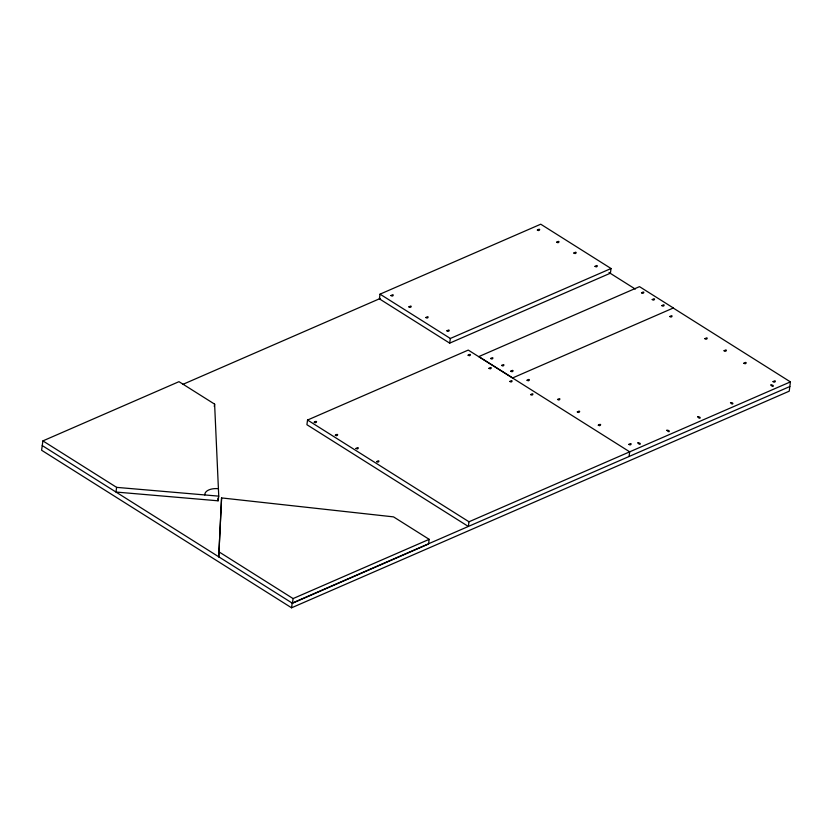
<?xml version="1.0" encoding="UTF-8"?>
<svg xmlns="http://www.w3.org/2000/svg" width="832" height="832" viewBox="0 0 832 832"><rect width="100%" height="100%" fill="white"/><g stroke="black" fill="none" stroke-linecap="round" stroke-linejoin="round"><path stroke-width="1.25" d="M221.582 497.921L218.733 556.785L221.582 497.921L393.536 516.88L429.177 539.344L428.532 544.014L292.448 603.252L42.245 445.578M42.9 440.898L116.615 487.365L115.97 492.034L218.098 500.812L218.743 496.142L214.614 404.134L178.984 381.67L42.9 440.898L41.6 450.247L291.564 607.797L789.235 391.175L790.4 381.888L673.234 308.038M214.292 406.463L214.614 404.134M629.044 456.508L629.699 451.828L468.26 350.085L307.549 420.035L306.904 424.705L468.343 526.458L468.988 521.778L790.4 381.888M291.564 607.797L292.209 603.117L789.88 386.506M292.448 603.252L293.093 598.572L429.177 539.344M380.037 294.154L379.382 298.834L449.686 343.138L610.397 273.187L611.042 268.518L540.738 224.203L380.037 294.154L450.341 338.468L611.042 268.518M449.686 343.138L450.341 338.468M182.738 384.426L380.38 298.397M512.522 377.978L673.358 307.975L639.506 286.645L478.806 356.595L512.658 377.926M116.615 487.365L218.743 496.142M608.982 272.49L635.294 289.078M307.549 420.035L468.988 521.778M219.378 552.105L293.093 598.572M217.984 498.222L218.098 500.812M204.797 494.946A14.05 7.384 7.9 0 1 218.41 488.675M637.915 442.874C640.068 446.326 642.075 442.603 637.915 442.874M666.91 430.258C669.063 433.711 671.06 429.988 666.91 430.258M697.798 416.811C699.951 420.264 701.958 416.541 697.798 416.811M730.496 402.584C732.649 406.026 734.646 402.314 730.496 402.584M770.931 384.977C773.084 388.43 775.091 384.706 770.931 384.977M314.236 422.188C316.503 424.32 318.084 419.463 314.236 422.188M390.946 295.558C393.214 297.69 394.794 292.833 390.946 295.558M335.327 435.198C337.605 437.33 339.175 432.474 335.327 435.198M408.897 306.873C411.174 309.005 412.755 304.148 408.897 306.873M356.002 448.438C358.27 450.57 359.85 445.713 356.002 448.438M425.818 317.533C428.095 319.665 429.676 314.818 425.818 317.533M376.626 461.614C378.893 463.746 380.474 458.89 376.626 461.614M446.919 330.824C449.186 332.966 450.767 328.11 446.919 330.824M468.125 355.202C470.392 357.334 471.973 352.477 468.125 355.202M537.358 230.038C539.635 232.17 541.206 227.313 537.358 230.038M490.599 358.498C492.866 360.641 494.447 355.784 490.599 358.498M488.956 368.326C491.223 370.469 492.804 365.612 488.956 368.326M501.602 365.435C503.87 367.578 505.45 362.721 501.602 365.435M556.67 242.206C558.938 244.338 560.518 239.481 556.67 242.206M510.754 371.207C513.022 373.339 514.602 368.482 510.754 371.207M509.787 381.462C512.054 383.594 513.635 378.737 509.787 381.462M573.851 253.032C576.129 255.174 577.699 250.318 573.851 253.032M527.072 380.266C529.35 382.398 530.93 377.541 527.072 380.266M530.618 394.586C532.886 396.718 534.466 391.872 530.618 394.586M595.015 266.365C597.282 268.507 598.863 263.65 595.015 266.365M557.554 399.474C559.832 401.606 561.413 396.75 557.554 399.474M577.325 411.934C579.592 414.066 581.173 409.209 577.325 411.934M641.514 292.812C643.781 294.944 645.362 290.098 641.514 292.812M598.312 425.162C600.579 427.294 602.16 422.438 598.312 425.162M652.226 299.572C654.503 301.704 656.074 296.847 652.226 299.572M661.835 305.625C664.102 307.757 665.683 302.9 661.835 305.625M669.75 316.524C672.017 318.666 673.598 313.81 669.75 316.524M628.846 444.402C631.114 446.534 632.694 441.688 628.846 444.402M704.902 338.686C707.169 340.818 708.75 335.962 704.902 338.686M724.069 350.761C726.336 352.893 727.917 348.046 724.069 350.761M743.86 363.241C746.138 365.373 747.708 360.516 743.86 363.241M773.053 381.638C775.32 383.77 776.901 378.914 773.053 381.638"/></g></svg>
